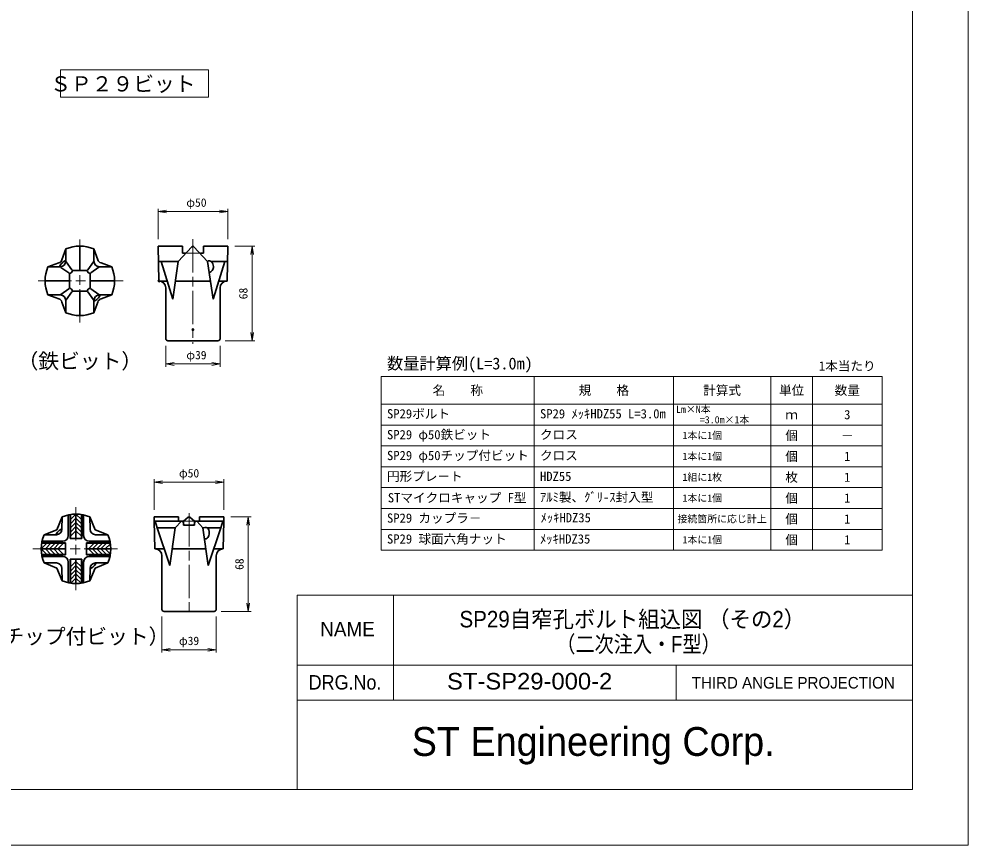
# Model space of a CAD drawing. Units: millimetres at full size, sheet at 1:2. Extents: x 5095 to 6775, y -2577 to -1389.
# Drawn here: x 6092 to 6775, y -2577 to -1983 of the extents above; entities that cross this region are included whole.
import ezdxf
from ezdxf.enums import TextEntityAlignment as Align

# ---------------------------------------------------------------- set-up
doc = ezdxf.new("R2010")
doc.units = ezdxf.units.MM
doc.header["$LTSCALE"] = 2
doc.header["$PDMODE"] = 32
doc.header["$PDSIZE"] = 1
doc.linetypes.add('CHAIN', pattern=[18.5, 12, -1.5, 3.5, -1.5])
doc.linetypes.add('DASHED_SPACED', pattern=[12, 6, -6])
for name, color, linetype, lineweight in [('4中心線', 1, 'CHAIN', 15), ('6寸法線', 4, 'Continuous', 13), ('7 枠・タイトル', 7, 'Continuous', 13), ('外形線', 7, 'Continuous', 35), ('枠', 7, 'Continuous', 13), ('細い実線', 3, 'Continuous', 20), ('隠れ線', 2, 'DASHED_SPACED', 13)]:
    doc.layers.add(name, color=color, linetype=linetype, lineweight=lineweight)
doc.layers.add('文字', color=7, linetype='Continuous')
doc.styles.add('ＭＳ ゴシック', font='')
doc.styles.add('ＭＳ Ｐゴシック', font='')
doc.styles.get('ＭＳ ゴシック').set_extended_font_data('MS Gothic')
doc.styles.get('ＭＳ Ｐゴシック').set_extended_font_data('MS PGothic')

# ---------------------------------------------------------------- blocks, each defined once
blk = doc.blocks.new('open_arrow')
at = {"color": 0, "linetype": 'Continuous', "lineweight": -2}
blk.add_lwpolyline([(7.5, 1.25), (0, 0), (7.5, -1.25)], dxfattribs=at)

msp = doc.modelspace()

# ---------------------------------------------------------------- linework, layer by layer
at = {"layer": '4中心線'}
for p, q in [((6136.255, -2201.536), (6136.255, -2141.851)), ((6217.573, -2141.675), (6217.573, -2216.839)), ((6167.336, -2171.581), (6104.799, -2171.581)), ((6133.459, -2334.338), (6133.459, -2394.023)), ((6214.777, -2338.724), (6214.777, -2412.469)), ((6102.378, -2364.293), (6164.915, -2364.293))]:
    msp.add_line(p, q, dxfattribs=at)
at = {"layer": '6寸法線'}
for p, q in [((6192.573, -2141.614), (6192.573, -2119.694)), ((6192.573, -2121.694), (6242.573, -2121.694)), ((6242.573, -2141.614), (6242.573, -2119.694)), ((6247.653, -2146.694), (6262.137, -2146.694)), ((6260.137, -2146.694), (6260.137, -2214.694)), ((6240.653, -2214.694), (6262.137, -2214.694)), ((6198.073, -2218.274), (6198.073, -2233.348)), ((6237.073, -2218.274), (6237.073, -2233.348)), ((6198.073, -2231.348), (6237.073, -2231.348)), ((6189.777, -2336.213), (6189.777, -2314.293)), ((6189.777, -2316.293), (6239.777, -2316.293)), ((6239.777, -2336.213), (6239.777, -2314.293)), ((6244.857, -2341.293), (6259.342, -2341.293)), ((6257.342, -2341.293), (6257.342, -2409.293)), ((6195.277, -2412.873), (6195.277, -2438.844)), ((6234.277, -2412.873), (6234.277, -2438.844)), ((6237.857, -2409.293), (6259.342, -2409.293)), ((6195.277, -2436.844), (6234.277, -2436.844))]:
    msp.add_line(p, q, dxfattribs=at)
at = {"layer": '6寸法線', "color": 7}
for p, q in [((6352.998, -2240.277), (6712.998, -2240.277)), ((6462.998, -2240.277), (6462.998, -2365.277)), ((6562.998, -2240.277), (6562.998, -2365.277)), ((6632.998, -2240.277), (6632.998, -2365.277)), ((6662.998, -2240.277), (6662.998, -2365.277)), ((6712.998, -2240.277), (6712.998, -2365.277)), ((6352.998, -2260.277), (6712.998, -2260.277)), ((6352.998, -2275.277), (6712.998, -2275.277)), ((6352.998, -2290.277), (6712.998, -2290.277)), ((6352.998, -2305.277), (6712.998, -2305.277)), ((6352.998, -2320.277), (6712.998, -2320.277)), ((6352.998, -2335.277), (6712.998, -2335.277)), ((6352.998, -2350.277), (6712.998, -2350.277)), ((6352.998, -2365.277), (6712.998, -2365.277))]:
    msp.add_line(p, q, dxfattribs=at)
at = {"layer": '7 枠・タイトル'}
for p, q in [((6292.491, -2397.575), (6734.809, -2397.575)), ((6292.491, -2397.575), (6292.491, -2537.271)), ((6361.862, -2397.575), (6361.862, -2473.028)), ((6292.491, -2447.877), (6734.809, -2447.877)), ((6564.939, -2447.877), (6564.939, -2473.028)), ((6292.491, -2473.028), (6734.809, -2473.028))]:
    msp.add_line(p, q, dxfattribs=at)
at = {"layer": '外形線'}
for p, q in [((6126.254, -2148.668), (6123.386, -2156.361)), ((6126.255, -2148.668), (6126.112, -2157.503)), ((6136.255, -2146.581), (6136.255, -2164.081)), ((6146.255, -2148.668), (6146.397, -2157.504)), ((6146.255, -2148.668), (6149.124, -2156.362)), ((6192.573, -2146.694), (6210.073, -2146.694)), ((6192.573, -2146.694), (6193.073, -2171.694)), ((6207.007, -2157.694), (6216.837, -2147.016)), ((6210.073, -2146.694), (6210.073, -2151.694)), ((6228.138, -2157.694), (6218.308, -2147.016)), ((6225.073, -2146.694), (6242.573, -2146.694)), ((6225.073, -2146.694), (6225.073, -2151.694)), ((6242.573, -2146.694), (6242.073, -2171.694)), ((6212.158, -2151.694), (6210.073, -2151.694)), ((6222.987, -2151.694), (6225.073, -2151.694)), ((6113.342, -2161.581), (6121.035, -2158.712)), ((6113.342, -2161.581), (6122.177, -2161.438)), ((6122.662, -2161.863), (6128.353, -2165.803)), ((6126.508, -2157.946), (6130.502, -2163.716)), ((6145.973, -2157.988), (6142.033, -2163.679)), ((6149.89, -2161.834), (6144.12, -2165.829)), ((6159.168, -2161.581), (6150.332, -2161.439)), ((6159.168, -2161.581), (6151.474, -2158.712)), ((6192.793, -2157.694), (6207.007, -2157.694)), ((6194.66, -2157.694), (6203.077, -2184.694)), ((6203.077, -2184.694), (6207.007, -2157.694)), ((6232.068, -2184.694), (6228.138, -2157.694)), ((6242.353, -2157.694), (6230.74, -2157.694)), ((6240.486, -2157.694), (6232.068, -2184.694)), ((6128.755, -2166.167), (6128.755, -2176.995)), ((6128.755, -2166.167), (6128.755, -2176.995)), ((6141.669, -2164.081), (6130.841, -2164.081)), ((6143.755, -2176.995), (6143.755, -2166.167)), ((6143.755, -2176.995), (6143.755, -2166.167)), ((6111.255, -2171.581), (6128.755, -2171.581)), ((6161.255, -2171.581), (6143.755, -2171.581)), ((6193.073, -2171.694), (6199.024, -2171.694)), ((6204.969, -2171.694), (6217.573, -2171.694)), ((6230.176, -2171.694), (6217.573, -2171.694)), ((6242.073, -2171.694), (6236.121, -2171.694)), ((6240.87, -2171.694), (6242.073, -2171.694)), ((6241.573, -2171.694), (6241.923, -2171.694)), ((6113.342, -2181.581), (6121.035, -2184.45)), ((6113.342, -2181.581), (6122.177, -2181.724)), ((6122.62, -2181.328), (6128.39, -2177.333)), ((6126.537, -2185.174), (6130.476, -2179.483)), ((6130.84, -2179.081), (6141.669, -2179.081)), ((6130.84, -2179.081), (6141.669, -2179.081)), ((6136.255, -2196.581), (6136.255, -2179.081)), ((6146.002, -2185.216), (6142.007, -2179.446)), ((6149.847, -2181.299), (6144.157, -2177.359)), ((6159.168, -2181.581), (6150.332, -2181.724)), ((6159.168, -2181.581), (6151.474, -2184.45)), ((6198.073, -2176.694), (6198.073, -2213.194)), ((6237.073, -2176.694), (6237.073, -2213.194)), ((6126.255, -2194.494), (6123.386, -2186.8)), ((6126.255, -2194.494), (6126.112, -2185.658)), ((6146.255, -2194.494), (6146.398, -2185.659)), ((6146.255, -2194.494), (6149.124, -2186.8)), ((6199.573, -2214.694), (6235.573, -2214.694)), ((6127.959, -2339.905), (6127.959, -2354.793)), ((6129.209, -2356.793), (6129.209, -2339.657)), ((6129.459, -2356.793), (6129.459, -2339.615)), ((6133.459, -2356.793), (6133.459, -2339.293)), ((6137.459, -2356.793), (6137.459, -2339.615)), ((6137.709, -2356.793), (6137.709, -2339.657)), ((6138.959, -2339.905), (6138.959, -2354.793)), ((6123.459, -2341.38), (6119.671, -2350.504)), ((6123.459, -2341.38), (6123.317, -2350.215)), ((6143.459, -2341.38), (6143.602, -2350.215)), ((6147.248, -2350.504), (6143.459, -2341.38)), ((6189.777, -2341.293), (6207.277, -2341.293)), ((6189.777, -2341.293), (6189.777, -2344.293)), ((6189.777, -2344.293), (6190.277, -2364.293)), ((6189.777, -2344.293), (6210.777, -2344.293)), ((6190.39, -2344.293), (6191.864, -2349.293)), ((6204.777, -2349.293), (6209.277, -2344.293)), ((6207.277, -2341.293), (6207.277, -2344.293)), ((6210.777, -2347.293), (6210.527, -2344.293)), ((6210.777, -2344.293), (6214.141, -2341.521)), ((6210.777, -2344.293), (6210.777, -2346.293)), ((6218.777, -2344.293), (6215.413, -2341.521)), ((6218.777, -2344.293), (6239.777, -2344.293)), ((6218.777, -2347.293), (6219.027, -2344.293)), ((6218.777, -2344.293), (6218.777, -2346.293)), ((6224.777, -2349.293), (6220.277, -2344.293)), ((6222.277, -2341.293), (6239.777, -2341.293)), ((6222.277, -2341.293), (6222.277, -2344.293)), ((6239.165, -2344.293), (6237.69, -2349.293)), ((6239.777, -2344.293), (6239.277, -2364.293)), ((6239.777, -2341.293), (6239.777, -2344.293)), ((6119.671, -2350.504), (6110.546, -2354.293)), ((6156.372, -2354.293), (6147.248, -2350.504)), ((6191.864, -2349.293), (6200.989, -2376.293)), ((6191.864, -2349.293), (6204.777, -2349.293)), ((6204.777, -2349.293), (6200.989, -2376.293)), ((6210.777, -2347.293), (6218.777, -2347.293)), ((6224.777, -2349.293), (6228.566, -2376.293)), ((6225.154, -2349.293), (6224.777, -2349.293)), ((6237.69, -2349.293), (6227.796, -2349.293)), ((6237.69, -2349.293), (6228.566, -2376.293)), ((6125.959, -2360.293), (6108.781, -2360.293)), ((6125.959, -2360.043), (6108.823, -2360.043)), ((6123.959, -2358.793), (6109.072, -2358.793)), ((6110.546, -2354.293), (6119.382, -2354.15)), ((6125.959, -2360.043), (6125.959, -2368.543)), ((6129.209, -2356.793), (6137.709, -2356.793)), ((6140.959, -2360.043), (6158.095, -2360.043)), ((6140.959, -2368.543), (6140.959, -2360.043)), ((6140.959, -2360.293), (6158.137, -2360.293)), ((6142.959, -2358.793), (6157.847, -2358.793)), ((6156.372, -2354.293), (6147.537, -2354.15)), ((6125.959, -2364.293), (6108.459, -2364.293)), ((6140.959, -2364.293), (6158.459, -2364.293)), ((6190.277, -2364.293), (6196.933, -2364.293)), ((6202.672, -2364.293), (6214.777, -2364.293)), ((6226.882, -2364.293), (6214.777, -2364.293)), ((6239.277, -2364.293), (6232.621, -2364.293)), ((6125.959, -2368.293), (6108.781, -2368.293)), ((6125.959, -2368.543), (6108.823, -2368.543)), ((6123.959, -2369.793), (6109.072, -2369.793)), ((6110.546, -2374.293), (6119.671, -2378.081)), ((6110.546, -2374.293), (6119.382, -2374.435)), ((6127.959, -2388.68), (6127.959, -2373.793)), ((6129.209, -2371.793), (6129.209, -2388.929)), ((6129.209, -2371.793), (6137.709, -2371.793)), ((6129.459, -2371.793), (6129.459, -2388.971)), ((6133.459, -2371.793), (6133.459, -2389.293)), ((6137.459, -2371.793), (6137.459, -2388.971)), ((6137.709, -2371.793), (6137.709, -2388.929)), ((6138.959, -2388.68), (6138.959, -2373.793)), ((6140.959, -2368.293), (6158.137, -2368.293)), ((6140.959, -2368.543), (6158.095, -2368.543)), ((6142.959, -2369.793), (6157.847, -2369.793)), ((6147.248, -2378.081), (6156.372, -2374.293)), ((6156.372, -2374.293), (6147.537, -2374.435)), ((6195.277, -2369.293), (6195.277, -2407.793)), ((6234.277, -2369.293), (6234.277, -2407.793)), ((6119.671, -2378.081), (6123.459, -2387.206)), ((6123.459, -2387.206), (6123.317, -2378.37)), ((6143.459, -2387.206), (6147.248, -2378.081)), ((6143.459, -2387.206), (6143.602, -2378.37)), ((6196.777, -2409.293), (6232.777, -2409.293))]:
    msp.add_line(p, q, dxfattribs=at)
for centre, radius, start, end in [((6136.255, -2171.581), 25, 66.42174, 113.57811), ((6217.573, -2147.694), 1, 42.63257, 137.36775), ((6136.255, -2171.581), 25, 156.42182, 203.57818), ((6119.638, -2154.964), 4, 290.45185, 339.55022), ((6122.113, -2157.439), 4, 270.92546, 359.07542), ((6150.397, -2157.439), 4, 180.92546, 269.07542), ((6152.872, -2154.964), 4, 200.45185, 249.55022), ((6136.255, -2171.581), 25, 336.42178, 23.57817), ((6128.843, -2164.169), 2, 267.48394, 2.51082), ((6143.667, -2164.169), 2, 177.48394, 272.51082), ((6193.073, -2176.694), 5, 0, 90), ((6242.073, -2176.694), 5, 90, 180), ((6122.113, -2185.723), 4, 0.92546, 89.07542), ((6128.842, -2178.993), 2, 357.48394, 92.51082), ((6143.667, -2178.993), 2, 87.48394, 182.51082), ((6150.397, -2185.723), 4, 90.92546, 179.07542), ((6119.638, -2188.198), 4, 20.45193, 69.55002), ((6152.872, -2188.198), 4, 110.45185, 159.55022), ((6136.255, -2171.581), 25, 246.42182, 293.57818), ((6199.573, -2213.194), 1.5, 180, 270), ((6235.573, -2213.194), 1.5, 270, 0), ((6133.459, -2364.293), 25, 66.42182, 113.57818), ((6211.777, -2346.293), 1, 180, 270), ((6214.777, -2342.293), 1, 50.51384, 129.48643), ((6217.777, -2346.293), 1, 270, 0), ((6119.317, -2350.151), 4, 270.92545, 359.0752), ((6147.601, -2350.151), 4, 180.92523, 269.0752), ((6133.459, -2364.293), 25, 156.42178, 203.57818), ((6123.959, -2354.793), 4, 270, 0), ((6142.959, -2354.793), 4, 180, 270), ((6133.459, -2364.293), 25, 336.42182, 23.57818), ((6190.277, -2369.293), 5, 0, 90), ((6239.277, -2369.293), 5, 90, 180), ((6119.317, -2378.435), 4, 0.92524, 89.07542), ((6123.959, -2373.793), 4, 0, 90), ((6142.959, -2373.793), 4, 90, 180), ((6147.601, -2378.435), 4, 90.92523, 179.0752), ((6133.459, -2364.293), 25, 246.42174, 293.57818), ((6196.777, -2407.793), 1.5, 180, 270), ((6232.777, -2407.793), 1.5, 270, 0)]:
    msp.add_arc(centre, radius, start, end, dxfattribs=at)
for centre, major_axis, ratio, start_param, end_param in [((6124.529, -2159.855), (2.828, 2.828), 0.384017, 0.6507752, 2.4907664), ((6229.299, -2161.194), (0, 3.991), 0.751418, 4.712389, 6.7198451), ((6229.299, -2161.194), (0, 4.123), 0.727508, 3.1244758, 4.712389), ((6147.981, -2183.307), (2.828, 2.828), 0.384016, 3.7924189, 5.6324102), ((6121.762, -2352.595), (2.828, 2.828), 0.339736, 0.6931551, 2.4483994), ((6226.475, -2352.793), (0, 3.958), 0.714598, 4.712389, 6.9089501), ((6226.475, -2352.793), (0, 4.345), 0.65093, 2.9237833, 4.712389), ((6145.157, -2375.991), (2.828, 2.828), 0.339736, 3.8347859, 5.5900302)]:
    msp.add_ellipse(centre, major_axis=major_axis, ratio=ratio, start_param=start_param, end_param=end_param, dxfattribs=at)
for p in [(6193.073, -2171.694), (6217.573, -2206.694)]:
    msp.add_point(p, dxfattribs=at)
at = {"layer": '枠'}
for p, q in [((6774.809, -1389.271), (6774.809, -2577.271)), ((6734.809, -1429.271), (6734.809, -2537.271)), ((6352.998, -2240.277), (6352.998, -2365.277)), ((6352.998, -2290.277), (6712.998, -2290.277)), ((5134.809, -2537.271), (6734.809, -2537.271)), ((5094.809, -2577.271), (6774.809, -2577.271))]:
    msp.add_line(p, q, dxfattribs=at)
msp.add_lwpolyline([(6122.244, -2019.723), (6228.87, -2019.723), (6228.87, -2039.53), (6122.244, -2039.53)], close=True, dxfattribs=at)
at = {"layer": '細い実線'}
for p, q in [((6129.459, -2343.293), (6133.459, -2339.293)), ((6137.459, -2343.293), (6133.459, -2339.293)), ((6129.459, -2346.293), (6133.459, -2342.293)), ((6129.459, -2349.293), (6133.459, -2345.293)), ((6137.459, -2346.293), (6133.459, -2342.293)), ((6137.459, -2349.293), (6133.459, -2345.293)), ((6129.459, -2352.293), (6133.459, -2348.293)), ((6129.459, -2355.293), (6133.459, -2351.293)), ((6137.459, -2352.293), (6133.459, -2348.293)), ((6137.459, -2355.293), (6133.459, -2351.293)), ((6112.459, -2360.293), (6108.459, -2364.293)), ((6115.459, -2360.293), (6111.459, -2364.293)), ((6118.459, -2360.293), (6114.459, -2364.293)), ((6121.459, -2360.293), (6117.459, -2364.293)), ((6124.459, -2360.293), (6120.459, -2364.293)), ((6146.459, -2360.293), (6142.459, -2364.293)), ((6149.459, -2360.293), (6145.459, -2364.293)), ((6152.459, -2360.293), (6148.459, -2364.293)), ((6155.459, -2360.293), (6151.459, -2364.293)), ((6158.181, -2360.571), (6154.459, -2364.293)), ((6112.459, -2368.293), (6108.459, -2364.293)), ((6115.459, -2368.293), (6111.459, -2364.293)), ((6118.459, -2368.293), (6114.459, -2364.293)), ((6121.459, -2368.293), (6117.459, -2364.293)), ((6124.459, -2368.293), (6120.459, -2364.293)), ((6146.459, -2368.293), (6142.459, -2364.293)), ((6149.459, -2368.293), (6145.459, -2364.293)), ((6152.459, -2368.293), (6148.459, -2364.293)), ((6155.459, -2368.293), (6151.459, -2364.293)), ((6158.181, -2368.014), (6154.459, -2364.293)), ((6129.459, -2377.293), (6133.459, -2373.293)), ((6137.459, -2377.293), (6133.459, -2373.293)), ((6129.459, -2380.293), (6133.459, -2376.293)), ((6129.459, -2383.293), (6133.459, -2379.293)), ((6137.459, -2380.293), (6133.459, -2376.293)), ((6137.459, -2383.293), (6133.459, -2379.293)), ((6129.459, -2386.293), (6133.459, -2382.293)), ((6129.738, -2389.014), (6133.459, -2385.293)), ((6137.459, -2386.293), (6133.459, -2382.293)), ((6137.181, -2389.014), (6133.459, -2385.293))]:
    msp.add_line(p, q, dxfattribs=at)
at = {"layer": '隠れ線'}
for p, q in [((6212.158, -2151.694), (6222.987, -2151.694)), ((6210.777, -2344.293), (6218.777, -2344.293))]:
    msp.add_line(p, q, dxfattribs=at)

# ---------------------------------------------------------------- block references
at = {"layer": '6寸法線', "xscale": 0.8, "yscale": 0.8}
for p in [(6192.573, -2121.694), (6198.073, -2231.348), (6189.777, -2316.293), (6195.277, -2436.844)]:
    msp.add_blockref('open_arrow', p, dxfattribs=at)
for p, rotation in [((6242.573, -2121.694), 180), ((6260.137, -2146.694), 270), ((6260.137, -2214.694), 90), ((6237.073, -2231.348), 180), ((6239.777, -2316.293), 180), ((6257.342, -2341.293), 270), ((6257.342, -2409.293), 90), ((6234.277, -2436.844), 180)]:
    msp.add_blockref('open_arrow', p, dxfattribs=dict(at, rotation=rotation))

# ---------------------------------------------------------------- texts
at = {"layer": '6寸法線', "style": 'ＭＳ ゴシック'}
for s, height, p in [('φ50', 6.076, (6220.073, -2115.294)), ('（鉄ビット）', 10.94, (6136.255, -2229.213)), ('φ39', 6.076, (6220.073, -2224.948)), ('φ50', 6.076, (6214.777, -2309.893)), ('（チップ付ビット）', 10.94, (6133.459, -2427.225)), ('φ39', 6.076, (6214.777, -2430.444))]:
    msp.add_text(s, height=height, dxfattribs=at).set_placement(p, align=Align.MIDDLE_CENTER)
for p in [(6253.737, -2180.694), (6250.942, -2375.293)]:
    msp.add_text('68', height=6.076, rotation=90, dxfattribs=at).set_placement(p, align=Align.MIDDLE_CENTER)
at = {"layer": '6寸法線', "color": 7, "style": 'ＭＳ ゴシック'}
msp.add_text('STマイクロキャップ F型', height=6.646, dxfattribs=at).set_placement((6357.691, -2332.881), align=Align.BOTTOM_LEFT)
at = {"layer": '7 枠・タイトル', "style": 'ＭＳ Ｐゴシック'}
for s, width, p in [('SP29自窄孔ボルト組込図 （その2）', 0.95, (6409.191, -2424.367)), ('（二次注入・F型）', 0.85, (6478.768, -2442.292)), ('ST-SP29-000-2', 1.1, (6400.271, -2468.973))]:
    msp.add_text(s, height=11.88, dxfattribs=dict(at, width=width)).set_placement(p, align=Align.BOTTOM_LEFT)
for s, height, p in [('NAME', 10.37, (6309.114, -2416.821)), ('THIRD ANGLE PROJECTION', 8.297, (6576.191, -2456.43)), ('ST Engineering Corp.', 20.74, (6374.885, -2492.446))]:
    msp.add_text(s, height=height, dxfattribs=at).set_placement(p, align=Align.TOP_LEFT)
at = {"layer": '7 枠・タイトル', "style": 'ＭＳ Ｐゴシック', "width": 0.95}
msp.add_text('DRG.No.', height=10.37, dxfattribs=at).set_placement((6300.775, -2455.089), align=Align.TOP_LEFT)
at = {"layer": '文字', "style": 'ＭＳ ゴシック'}
msp.add_text('ＳＰ２９ビット', height=10.94, dxfattribs=at).set_placement((6219.421, -2029.906), align=Align.MIDDLE_RIGHT)
at = {"layer": '枠', "style": 'ＭＳ ゴシック'}
for s, height, p in [('数量計算例(L=3.0m)', 8.545, (6357.07, -2237.84)), ('SP29ボルト', 6.646, (6357.07, -2272.475)), ('SP29 ﾒｯｷHDZ55 L=3.0m', 6.646, (6467.07, -2272.475)), ('SP29 φ50鉄ビット', 6.646, (6357.07, -2287.475)), ('クロス', 6.646, (6467.07, -2287.475)), ('SP29 φ50チップ付ビット', 6.646, (6357.07, -2302.475)), ('クロス', 6.646, (6467.07, -2302.475)), ('円形プレ－ト', 6.646, (6357.07, -2317.475)), ('HDZ55', 6.646, (6467.07, -2317.475)), ('ｱﾙﾐ製、ｸﾞﾘ-ｽ封入型', 6.646, (6467.07, -2332.475)), ('SP29 カップラ－', 6.646, (6357.07, -2347.475)), ('ﾒｯｷHDZ35', 6.646, (6467.473, -2347.218)), ('SP29 球面六角ナット', 6.646, (6357.07, -2362.475)), ('ﾒｯｷHDZ35', 6.646, (6467.07, -2362.475))]:
    msp.add_text(s, height=height, dxfattribs=at).set_placement(p, align=Align.BOTTOM_LEFT)
for s, height, p in [('1本当たり', 6.646, (6687.998, -2232.777)), ('名\u3000  称', 6.646, (6407.998, -2250.277)), ('規\u3000\u3000格', 6.646, (6512.998, -2250.277)), ('計算式', 6.646, (6597.998, -2250.277)), ('単位', 6.646, (6647.998, -2250.277)), ('数量', 6.646, (6687.998, -2250.277)), ('3', 6.646, (6687.998, -2267.777)), (' =3.0m×1本', 5.222, (6597.998, -2271.448)), ('ｍ', 6.646, (6647.998, -2267.777)), ('個', 6.646, (6647.998, -2282.777)), ('－', 6.646, (6687.998, -2282.777)), ('個', 6.646, (6647.998, -2297.777)), ('1', 6.646, (6687.998, -2297.777)), ('枚', 6.646, (6647.998, -2312.777)), ('1', 6.646, (6687.998, -2312.777)), ('個', 6.646, (6647.998, -2327.777)), ('個', 6.646, (6647.998, -2327.777)), ('1', 6.646, (6687.998, -2327.777)), ('接続箇所に応じ計上', 5.222, (6597.998, -2342.777)), ('個', 6.646, (6647.998, -2342.777)), ('1', 6.646, (6687.998, -2342.777)), ('個', 6.646, (6647.998, -2357.777)), ('1', 6.646, (6687.998, -2357.777))]:
    msp.add_text(s, height=height, dxfattribs=at).set_placement(p, align=Align.MIDDLE_CENTER)
for s, p in [('Lm×N本', (6589.711, -2263.948)), ('1本に1個', (6597.998, -2282.777)), ('1本に1個', (6597.998, -2297.777)), ('1組に1枚', (6597.998, -2312.777)), ('1本に1個', (6597.998, -2327.777)), ('1本に1個', (6597.998, -2357.777))]:
    msp.add_text(s, height=5.222, dxfattribs=at).set_placement(p, align=Align.MIDDLE_RIGHT)

doc.saveas('drawing.dxf')
